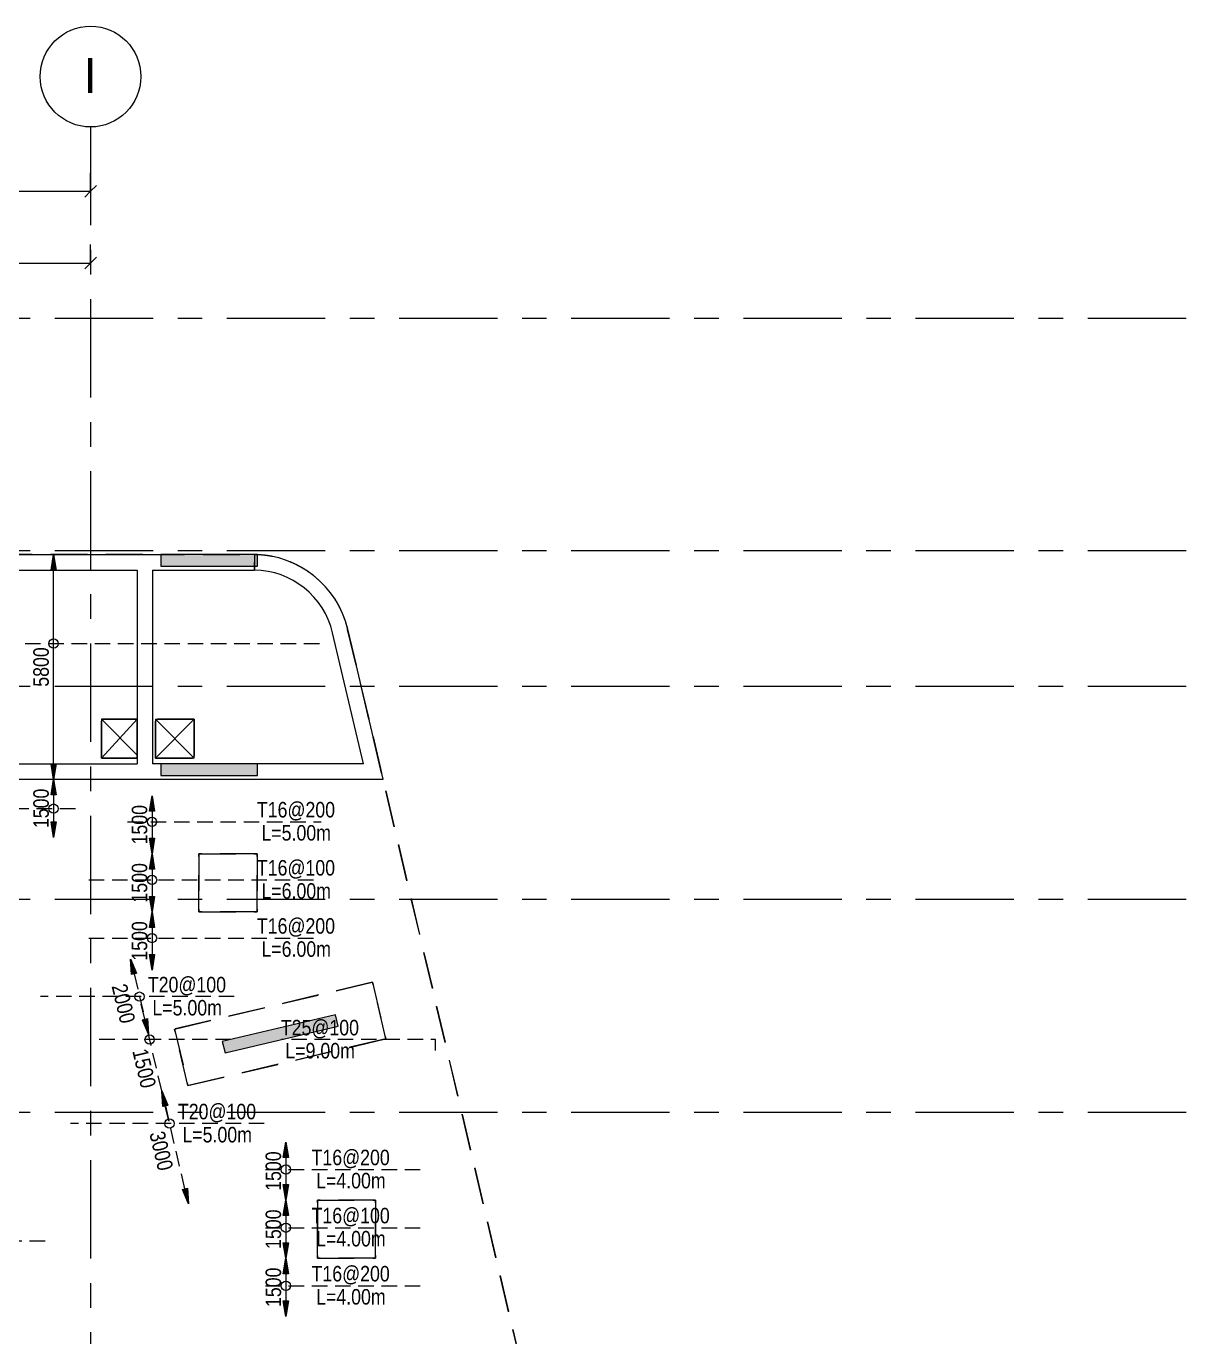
# Model space of a CAD drawing. Header units: millimetres. Extents: x -7055 to 132043, y -26353 to 51881.
# Drawn here: x 83709 to 113804, y 18050 to 51881 of the extents above; entities that cross this region are included whole.
import ezdxf

# ---------------------------------------------------------------- set-up
doc = ezdxf.new("R2010")
doc.units = ezdxf.units.MM
for name, pattern in [('00-SX_HIDDEN', [600, 400, -200]), ('Grid Line', [4445, 2540, -635, 635, -635]), ('Hidden', [1428.75, 952.5, -476.25]), ('IMPORT-HIDDENX2 _6_', [3810000.0, 2540000.0, -1270000.0])]:
    doc.linetypes.add(name, pattern=pattern)
for name, color, linetype, lineweight in [('A-ANNO-DIMS', 211, 'Continuous', 5), ('A-ANNO-DIMS-200', 211, 'Continuous', 5), ('A-DETL', 90, 'Continuous', 13), ('A-WALL-PATT', 111, 'Continuous', 15), ('I-WALL', 2, 'Continuous', 5), ('S-Anno-REF-Dims', 7, 'Continuous', 5), ('S-Anno-Slab-Reinf-Top-Text', 7, 'Continuous', 5), ('S-Anno-Slab-Reinf_ Top', 7, 'IMPORT-HIDDENX2 _6_', 5), ('S-FNDN', 32, 'Continuous', 15), ('S-GRID', 1, 'Continuous', 5), ('S-GRID-IDEN', 1, 'Continuous', 5), ('TOP 1-1_dwg', 8, 'Continuous', 5)]:
    doc.layers.add(name, color=color, linetype=linetype, lineweight=lineweight)
doc.styles.add('Arial', font='arial.ttf', dxfattribs={"height": 900})
doc.styles.add('Arial Narrow', font='ARIALN.TTF', dxfattribs={"height": 400})
doc.styles.add('Arial_1', font='arial.ttf', dxfattribs={"height": 400})
doc.dimstyles.new('Diagonal_-_2mm_Round_5mm_-1-200', dxfattribs={"dimscale": 304.8, "dimtxt": 1.338923, "dimasz": 0.984252, "dimexe": 0.328084, "dimexo": 0.0625, "dimgap": 0.065617, "dimtad": 1, "dimdec": 0, "dimlfac": 304.8, "dimrnd": 5, "dimdsep": 46, "dimtxsty": 'Arial_1', "dimblk1": 'OBLIQUE', "dimblk2": 'OBLIQUE', "dimsah": 1, "dimcen": 0.09, "dimazin": 0, "dimtfac": 1, "dimtdec": 4, "dimtix": 1, "dimtmove": 0, "dimatfit": 3, "dimfxl": 0.005167, "dimfxlon": 1, "dimtvp": 1, "dimtolj": 1, "dimtzin": 0, "dimarcsym": 2})

# ---------------------------------------------------------------- blocks, each defined once
blk = doc.blocks.new('TOP 1-1_dwg-7774274-GROUND FLOOR TOP X-DIR REINFORECMENT')
at = {"layer": 'S-Anno-REF-Dims'}
for points in [[(396970, 490246), (397036, 490646), (397103, 490246)], [(397036, 484846), (396970, 485246), (397103, 485246)], [(396970, 484446), (397036, 484846), (397103, 484446)], [(399512, 484024), (399578, 484424), (399645, 484024)], [(397036, 483346), (396970, 483746), (397103, 483746)], [(399578, 482924), (399512, 483324), (399645, 483324)], [(399512, 482524), (399578, 482924), (399645, 482524)], [(399578, 481424), (399512, 481824), (399645, 481824)], [(399512, 481024), (399578, 481424), (399645, 481024)], [(399578, 479924), (399512, 480324), (399645, 480324)], [(402967, 475083), (403034, 475483), (403101, 475083)], [(403034, 473983), (402967, 474383), (403101, 474383)], [(402967, 473583), (403034, 473983), (403101, 473583)], [(403034, 472483), (402967, 472883), (403101, 472883)], [(402967, 472083), (403034, 472483), (403101, 472083)], [(403034, 470983), (402967, 471383), (403101, 471383)]]:
    blk.add_hatch(color=256, dxfattribs=at).paths.add_polyline_path(points)
at = {"layer": 'S-Anno-Slab-Reinf_ Top', "linetype": '00-SX_HIDDEN'}
for points in [[(399051, 479805), (399024, 480210), (399181, 479836)], [(399484, 478264), (399327, 478637), (399457, 478668)], [(399484, 478264), (399327, 478637), (399457, 478668)], [(399856, 476401), (399829, 476806), (399986, 476432)], [(399857, 476399), (399830, 476804), (399987, 476430)], [(400520, 473886), (400363, 474260), (400493, 474291)]]:
    blk.add_hatch(color=256, dxfattribs=at).paths.add_polyline_path(points)
at = {"layer": 'S-Anno-REF-Dims'}
for p, q in [((396970, 490246), (397036, 490646)), ((397036, 490646), (397103, 490246)), ((397103, 490246), (396970, 490246)), ((397036, 484846), (396970, 485246)), ((396970, 485246), (397103, 485246)), ((397103, 485246), (397036, 484846)), ((396970, 484446), (397036, 484846)), ((397036, 484846), (397103, 484446)), ((397103, 484446), (396970, 484446)), ((399512, 484024), (399578, 484424)), ((399578, 484424), (399645, 484024)), ((399645, 484024), (399512, 484024)), ((397036, 483346), (396970, 483746)), ((396970, 483746), (397103, 483746)), ((397103, 483746), (397036, 483346)), ((399578, 482924), (399512, 483324)), ((399512, 483324), (399645, 483324)), ((399645, 483324), (399578, 482924)), ((399512, 482524), (399578, 482924)), ((399578, 482924), (399645, 482524)), ((399645, 482524), (399512, 482524)), ((399578, 481424), (399512, 481824)), ((399512, 481824), (399645, 481824)), ((399645, 481824), (399578, 481424)), ((399512, 481024), (399578, 481424)), ((399578, 481424), (399645, 481024)), ((399645, 481024), (399512, 481024)), ((399578, 479924), (399512, 480324)), ((399512, 480324), (399645, 480324)), ((399645, 480324), (399578, 479924)), ((402967, 475083), (403034, 475483)), ((403034, 475483), (403101, 475083)), ((403101, 475083), (402967, 475083)), ((403034, 473983), (402967, 474383)), ((402967, 474383), (403101, 474383)), ((403101, 474383), (403034, 473983)), ((402967, 473583), (403034, 473983)), ((403034, 473983), (403101, 473583)), ((403101, 473583), (402967, 473583)), ((403034, 472483), (402967, 472883)), ((402967, 472883), (403101, 472883)), ((403101, 472883), (403034, 472483)), ((402967, 472083), (403034, 472483)), ((403034, 472483), (403101, 472083)), ((403101, 472083), (402967, 472083)), ((403034, 470983), (402967, 471383)), ((402967, 471383), (403101, 471383)), ((403101, 471383), (403034, 470983))]:
    blk.add_line(p, q, dxfattribs=at)
at = {"layer": 'S-Anno-REF-Dims', "color": 250, "lineweight": 13}
for p, q in [((397036, 485246), (397036, 490246)), ((397036, 484446), (397036, 483746)), ((399578, 484024), (399578, 483324)), ((399578, 482524), (399578, 481824)), ((399578, 481024), (399578, 480324)), ((403034, 475083), (403034, 474383)), ((403034, 473583), (403034, 472883)), ((403034, 472083), (403034, 471383))]:
    blk.add_line(p, q, dxfattribs=at)
at = {"layer": 'S-Anno-REF-Dims'}
for centre in [(397036, 488350), (397036, 484090), (399578, 483749), (399578, 482249), (399578, 480749), (399254, 479237), (399516, 478128), (400029, 475960), (403034, 474772), (403034, 473272), (403034, 471772)]:
    blk.add_circle(centre, 120, dxfattribs=at)
at = {"layer": 'S-Anno-Slab-Reinf_ Top', "linetype": '00-SX_HIDDEN'}
for p, q in [((392099, 488350), (404099, 488350)), ((390599, 484090), (397599, 484090)), ((398945, 483749), (403945, 483749)), ((397945, 482249), (403945, 482249)), ((397945, 480749), (403945, 480749)), ((399051, 479805), (399024, 480210)), ((399024, 480210), (399181, 479836)), ((399181, 479836), (399051, 479805)), ((401700, 479237), (396700, 479237)), ((399327, 478637), (399457, 478668)), ((399327, 478637), (399457, 478668)), ((399484, 478264), (399327, 478637)), ((399484, 478264), (399327, 478637)), ((399457, 478668), (399484, 478264)), ((399457, 478668), (399484, 478264)), ((401614, 478128), (398175, 478128)), ((399856, 476401), (399829, 476806)), ((399829, 476806), (399986, 476432)), ((399857, 476399), (399830, 476804)), ((399830, 476804), (399987, 476430)), ((399986, 476432), (399856, 476401)), ((399987, 476430), (399857, 476399)), ((402476, 475960), (397476, 475960)), ((402504, 474772), (406504, 474772)), ((400363, 474260), (400493, 474291)), ((400520, 473886), (400363, 474260)), ((400493, 474291), (400520, 473886)), ((402504, 473272), (406504, 473272)), ((394015, 472932), (397015, 472932)), ((402504, 471772), (406504, 471772))]:
    blk.add_line(p, q, dxfattribs=at)
at = {"layer": 'S-Anno-Slab-Reinf_ Top', "color": 250, "linetype": '00-SX_HIDDEN', "lineweight": 13}
for p, q in [((399830, 476804), (399484, 478264)), ((400428, 474276), (399921, 476417)), ((399922, 476415), (400014, 476025))]:
    blk.add_line(p, q, dxfattribs=at)
at = {"layer": 'S-Anno-Slab-Reinf_ Top', "color": 250, "linetype": '00-SX_HIDDEN', "lineweight": 13, "flags": 128}
blk.add_lwpolyline([(399116, 479821), (399392, 478653), (399300, 479042)], dxfattribs=at)
at = {"layer": 'S-Anno-Slab-Reinf_ Top', "linetype": '00-SX_HIDDEN', "flags": 128}
blk.add_lwpolyline([(406895, 477848), (406895, 478128), (402918, 478128)], dxfattribs=at)
at = {"layer": 'S-Anno-REF-Dims', "char_height": 400, "width": 1218.22, "attachment_point": 2, "rotation": 90, "line_spacing_factor": 0.974696, "style": 'Arial Narrow'}
for s, insert in [('5800', (396512, 487746)), ('1500', (396512, 484096)), ('1500', (399054, 483674)), ('1500', (399054, 482174)), ('1500', (399054, 480674)), ('1500', (402509, 474733)), ('1500', (402509, 473233)), ('1500', (402509, 471733))]:
    blk.add_mtext(s, dxfattribs=dict(at, insert=insert))
at = {"layer": 'S-Anno-Slab-Reinf-Top-Text', "char_height": 400, "attachment_point": 2, "line_spacing_factor": 0.974696, "style": 'Arial Narrow'}
for s, insert, width in [('T16@200', (403294, 484262), 2421.7), ('L=5.00m', (403300, 483665), 2156.44), ('T16@100', (403294, 482762), 2421.7), ('L=6.00m', (403300, 482165), 2156.44), ('T16@200', (403294, 481262), 2421.7), ('L=6.00m', (403300, 480665), 2156.44), ('T20@100', (400479, 479747), 2421.7), ('L=5.00m', (400485, 479150), 2156.44), ('T25@100', (403912, 478637), 2421.7), ('L=9.00m', (403918, 478041), 2156.44), ('T20@100', (401255, 476470), 2421.7), ('L=5.00m', (401260, 475873), 2156.44), ('T16@200', (404706, 475285), 2421.7), ('L=4.00m', (404712, 474688), 2156.44), ('T16@100', (404706, 473785), 2421.7), ('L=4.00m', (404712, 473188), 2156.44), ('T16@200', (404706, 472285), 2421.7), ('L=4.00m', (404712, 471688), 2156.44)]:
    blk.add_mtext(s, dxfattribs=dict(at, insert=insert, width=width))
at = {"layer": 'S-Anno-Slab-Reinf_ Top', "linetype": '00-SX_HIDDEN', "char_height": 400, "width": 1218.22, "attachment_point": 2, "rotation": 283.3141, "line_spacing_factor": 0.974696, "style": 'Arial Narrow'}
for s, insert in [('2000', (399037, 479104)), ('1500', (399572, 477432)), ('3000', (400013, 475302))]:
    blk.add_mtext(s, dxfattribs=dict(at, insert=insert))
blk = doc.blocks.new('Grid - M_Grid Head - Circle-4284405-GROUND FLOOR TOP X-DIR REINFORECMENT')
at = {"layer": 'S-GRID-IDEN'}
blk.add_circle((0, 0), 6.5, dxfattribs=at)
blk = doc.blocks.new('DIMBLOCK8-GROUND FLOOR TOP X-DIR REINFORECMENT')
at = {"layer": 'A-ANNO-DIMS-200'}
for p, q in [((74170, 45768), (74170, 46248)), ((85370, 45768), (85370, 46248)), ((74170, 45768), (85370, 45768)), ((74170, 45768), (74170, 45668)), ((85370, 45768), (85370, 45668))]:
    blk.add_line(p, q, dxfattribs=at)
at = {"layer": 'A-ANNO-DIMS-200', "lineweight": 15}
for p, q in [((74170, 45768), (74020, 45618)), ((74170, 45768), (74320, 45918)), ((85370, 45768), (85220, 45618)), ((85370, 45768), (85520, 45918))]:
    blk.add_line(p, q, dxfattribs=at)
at = {"layer": 'A-ANNO-DIMS-200', "color": 0, "insert": (79001, 46308), "char_height": 400, "width": 1845.88, "attachment_point": 1, "line_spacing_factor": 0.941778, "style": 'Arial_1'}
blk.add_mtext('11200', dxfattribs=at)
blk = doc.blocks.new('_Oblique')
at = {"color": 0, "linetype": 'ByBlock', "lineweight": -2}
blk.add_line((-0.5, -0.5), (0.5, 0.5), dxfattribs=at)
blk = doc.blocks.new('DIMBLOCK9-GROUND FLOOR TOP X-DIR REINFORECMENT')
at = {"layer": 'A-ANNO-DIMS-200'}
for p, q in [((16570, 47619), (16570, 48099)), ((85370, 47619), (85370, 48099)), ((16570, 47619), (85370, 47619)), ((16570, 47619), (16570, 47519)), ((85370, 47619), (85370, 47519))]:
    blk.add_line(p, q, dxfattribs=at)
at = {"layer": 'A-ANNO-DIMS-200', "lineweight": 15}
for p, q in [((16570, 47619), (16720, 47769)), ((85370, 47619), (85520, 47769)), ((16570, 47619), (16420, 47469)), ((85370, 47619), (85220, 47469))]:
    blk.add_line(p, q, dxfattribs=at)
at = {"layer": 'A-ANNO-DIMS-200', "color": 0, "insert": (50201, 48159), "char_height": 400, "width": 1845.88, "attachment_point": 1, "line_spacing_factor": 0.941778, "style": 'Arial_1'}
blk.add_mtext('68800', dxfattribs=at)

msp = doc.modelspace()

# ---------------------------------------------------------------- hatches: boundary and pattern name
at = {"layer": 'A-WALL-PATT', "lineweight": 5}
for points in [[(89685.0626, 37940.1837), (89685.0626, 38240.1837), (87185.0632, 38240.1837), (87185.0632, 37940.1837)], [(89685.0629, 32540.1837), (89685.0629, 32840.1837), (87185.0632, 32840.1837), (87185.0632, 32540.1837)], [(88841.9598, 25377.1918), (91761.3982, 26067.7562), (91692.3418, 26359.7), (88772.9033, 25669.1356)]]:
    msp.add_hatch(color=256, dxfattribs=at).paths.add_polyline_path(points)

# ---------------------------------------------------------------- linework, layer by layer
at = {"layer": 'A-DETL'}
for p, q in [((85649.756, 33990.1837), (86574.067, 33065.8727)), ((86574.067, 33990.1837), (85649.756, 32990.1837)), ((87049.756, 33990.1837), (88049.756, 32990.1837)), ((88049.756, 33990.1837), (87049.756, 32990.1837))]:
    msp.add_line(p, q, dxfattribs=at)
at = {"layer": 'I-WALL'}
for p, q in [((81073.4823, 38240.1837), (87185.0632, 38240.1837)), ((89602.8084, 38240.1729), (89598.6405, 37840.1946)), ((89600.7245, 38240.1837), (89600.7245, 37840.1837)), ((81473.4823, 37840.1837), (86574.067, 37840.1837)), ((86574.067, 37840.1837), (86574.067, 32840.1837)), ((86974.067, 37840.1837), (89600.7245, 37840.1837)), ((86974.067, 37840.1837), (86974.067, 32840.1837)), ((92420.9237, 32840.1837), (91620.3363, 36223.8292)), ((92926.6097, 32440.1837), (92009.5891, 36315.9283)), ((81473.4823, 32840.1837), (86574.067, 32840.1837)), ((92420.9237, 32840.1837), (86974.067, 32840.1837)), ((81073.4823, 32440.1837), (92926.6097, 32440.1837))]:
    msp.add_line(p, q, dxfattribs=at)
at = {"layer": 'I-WALL', "lineweight": 15}
for p, q in [((89685.0626, 38240.1837), (87185.0632, 38240.1837)), ((87185.0632, 38240.1837), (87185.0632, 37940.1837)), ((89685.0626, 37940.1837), (89685.0626, 38240.1837)), ((87185.0632, 37940.1837), (89685.0626, 37940.1837)), ((89685.0629, 32840.1837), (87185.0632, 32840.1837)), ((87185.0632, 32840.1837), (87185.0632, 32540.1837)), ((89685.0629, 32540.1837), (89685.0629, 32840.1837)), ((87185.0632, 32540.1837), (89685.0629, 32540.1837)), ((91692.3418, 26359.7), (88772.9033, 25669.1356)), ((88841.9598, 25377.1918), (91761.3982, 26067.7562)), ((91761.3982, 26067.7562), (91692.3418, 26359.7)), ((88772.9033, 25669.1356), (88841.9598, 25377.1918))]:
    msp.add_line(p, q, dxfattribs=at)
at = {"layer": 'I-WALL'}
for radius in [2500, 2500, 2100, 2100]:
    msp.add_arc((89576.7591, 35740.3086), radius, 13.31166667, 89.40298291, dxfattribs=at)
at = {"layer": 'S-FNDN', "linetype": 'Hidden'}
for p, q in [((48269.756, 38240.1837), (89574.8972, 38240.1837)), ((89574.8972, 38240.1837), (48369.756, 38240.1837)), ((92007.7272, 36315.8035), (102072.8581, -6332.5824)), ((102072.8581, -6332.5824), (92007.7272, 36315.8035)), ((86574.067, 33990.1837), (85649.756, 33990.1837)), ((85649.756, 33990.1837), (85649.756, 32990.1837)), ((85649.756, 33990.1837), (86574.067, 33990.1837)), ((85649.756, 32990.1837), (85649.756, 33990.1837)), ((86574.067, 32990.1837), (86574.067, 33990.1837)), ((86574.067, 33990.1837), (86574.067, 32990.1837)), ((88049.756, 33990.1837), (87049.756, 33990.1837)), ((87049.756, 33990.1837), (87049.756, 32990.1837)), ((87049.756, 33990.1837), (88049.756, 33990.1837)), ((87049.756, 32990.1837), (87049.756, 33990.1837)), ((88049.756, 32990.1837), (88049.756, 33990.1837)), ((88049.756, 33990.1837), (88049.756, 32990.1837)), ((85649.756, 32990.1837), (86574.067, 32990.1837)), ((86574.067, 32990.1837), (85649.756, 32990.1837)), ((87049.756, 32990.1837), (88049.756, 32990.1837)), ((88049.756, 32990.1837), (87049.756, 32990.1837)), ((88169.8093, 30517.6419), (88169.8093, 29017.6419)), ((89669.8093, 30517.6419), (88169.8093, 30517.6419)), ((88169.8093, 29017.6419), (88169.8093, 30517.6419)), ((88169.8093, 30517.6419), (89669.8093, 30517.6419)), ((89669.8093, 29017.6419), (89669.8093, 30517.6419)), ((89669.8093, 30517.6419), (89669.8093, 29017.6419)), ((88169.8093, 29017.6419), (89669.8093, 29017.6419)), ((89669.8093, 29017.6419), (88169.8093, 29017.6419)), ((92648.8806, 27202.7951), (87539.9881, 25993.7803)), ((87539.9881, 25993.7803), (92648.8806, 27202.7951)), ((92994.3135, 25743.1115), (92648.8806, 27202.7951)), ((92648.8806, 27202.7951), (92994.3135, 25743.1115)), ((87539.9881, 25993.7803), (87885.4209, 24534.0967)), ((87885.4209, 24534.0967), (87539.9881, 25993.7803)), ((87885.4209, 24534.0967), (92994.3135, 25743.1115)), ((92994.3135, 25743.1115), (87885.4209, 24534.0967)), ((91228.576, 21576.5076), (91228.576, 20076.5076)), ((92728.576, 21576.5076), (91228.576, 21576.5076)), ((91228.576, 20076.5076), (91228.576, 21576.5076)), ((91228.576, 21576.5076), (92728.576, 21576.5076)), ((92728.576, 20076.5076), (92728.576, 21576.5076)), ((92728.576, 21576.5076), (92728.576, 20076.5076)), ((91228.576, 20076.5076), (92728.576, 20076.5076)), ((92728.576, 20076.5076), (91228.576, 20076.5076))]:
    msp.add_line(p, q, dxfattribs=at)
msp.add_arc((89574.8972, 35740.1837), 2500, 13.31166667, 90, dxfattribs=at)
msp.add_arc((89574.8972, 35740.1837), 2500, 13.31166667, 90, dxfattribs=at)
at = {"layer": 'S-GRID', "linetype": 'Grid Line'}
for p, q in [((85369.756, 49281.3629), (85369.756, 351.3451)), ((-4454.2549, 44344.1661), (113803.7202, 44344.1661)), ((-4454.5069, 38344.1661), (113803.7202, 38344.1661)), ((-4454.5069, 34844.1661), (113803.7202, 34844.1661)), ((-4454.5069, 29344.1661), (113803.7202, 29344.1661)), ((-4454.5069, 23844.1661), (113803.7202, 23844.1661))]:
    msp.add_line(p, q, dxfattribs=at)

# ---------------------------------------------------------------- block references
at = {"layer": 'S-GRID-IDEN', "xscale": 199.9999999999999, "yscale": 199.9999999999999, "zscale": 199.9999999999999, "rotation": 180}
msp.add_blockref('Grid - M_Grid Head - Circle-4284405-GROUND FLOOR TOP X-DIR REINFORECMENT', (85369.756, 50581.3629), dxfattribs=at)
at = {"layer": 'TOP 1-1_dwg', "color": 7}
msp.add_blockref('TOP 1-1_dwg-7774274-GROUND FLOOR TOP X-DIR REINFORECMENT', (-312619.9522, -452406.053), dxfattribs=at)

# ---------------------------------------------------------------- dimensions: what is measured, and where the dimension line sits
at = {"layer": 'A-ANNO-DIMS'}
for base, p1, p2, override, picture, middle in [((85369.756, 47619.4511), (16569.756, 48099.4511), (85369.756, 48099.4511), {"dimpost": '<>', "dimfxl": 68800}, 'DIMBLOCK9-GROUND FLOOR TOP X-DIR REINFORECMENT', (50969.756, 47843.6803)), ((85369.756, 45768.4229), (74169.756, 46248.4229), (85369.756, 46248.4229), {"dimpost": '<>', "dimfxl": 11200}, 'DIMBLOCK8-GROUND FLOOR TOP X-DIR REINFORECMENT', (79769.756, 45992.7885))]:
    dim = msp.add_linear_dim(base=base, p1=p1, p2=p2, dimstyle='Diagonal_-_2mm_Round_5mm_-1-200', override=override, dxfattribs=at)
    dim.commit()
    dim.dimension.update_dxf_attribs({"geometry": picture, "text_midpoint": middle})

# ---------------------------------------------------------------- next in the draw order: texts
at = {"layer": 'S-GRID-IDEN', "insert": (85185.0001, 51056.8136), "char_height": 900, "width": 432.91125, "attachment_point": 1, "style": 'Arial', "bg_fill": 3, "box_fill_scale": 1.25, "bg_fill_color": 256, "bg_fill_true_color": 13158600, "bg_fill_transparency": 0}
msp.add_mtext('I', dxfattribs=at)

doc.saveas('drawing.dxf')
